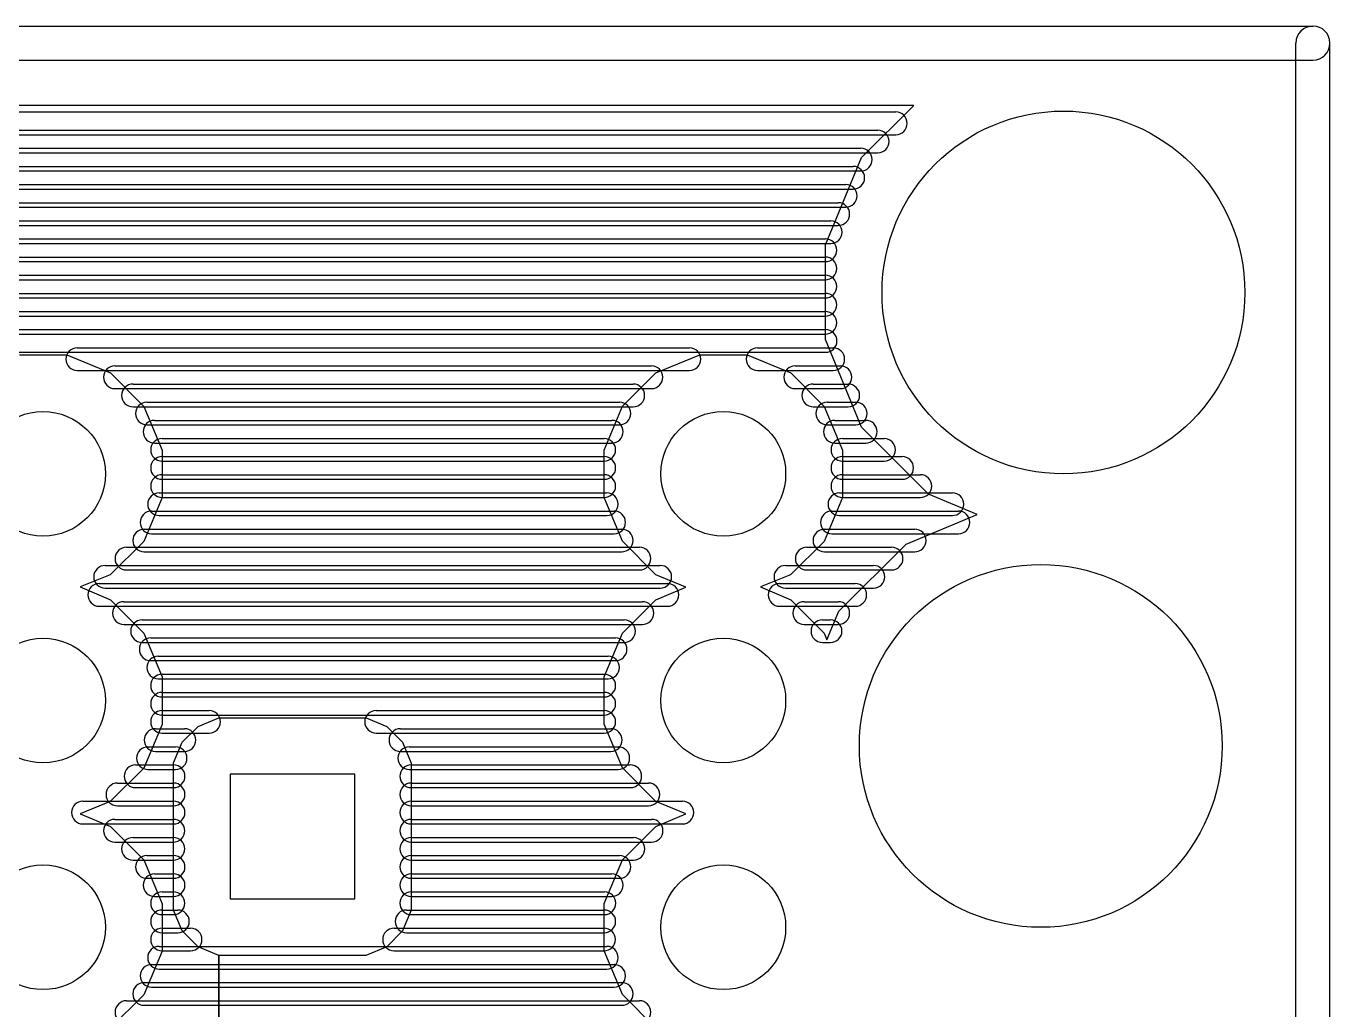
# Model space of a CAD drawing. Extents: x 4625 to 28175, y 45595 to 78045.
# Drawn here: x 22426 to 28175, y 73706 to 78045 of the extents above; entities that cross this region are included whole.
import ezdxf

# ---------------------------------------------------------------- set-up
doc = ezdxf.new("R2010")
doc.units = 0
doc.layers.add('BLACK', color=1, linetype='CONTINUOUS')

msp = doc.modelspace()

# ---------------------------------------------------------------- linework, layer by layer
at = {"layer": 'BLACK'}
for p, q in [((4700, 78045), (28100, 78045)), ((28025, 45670), (28025, 77970)), ((28175, 45670), (28175, 77970)), ((4700, 77895), (28100, 77895)), ((26340, 77695), (6359, 77696)), ((26110, 77465), (26340, 77695)), ((6439, 77666), (26261, 77666)), ((6439, 77666), (26261, 77666)), ((6439, 77666), (26261, 77666)), ((6439, 77566), (26261, 77566)), ((6439, 77566), (26261, 77566)), ((6439, 77566), (26261, 77566)), ((6519, 77586), (26181, 77586)), ((6519, 77586), (26181, 77586)), ((6519, 77586), (26181, 77586)), ((6594, 77506), (26106, 77506)), ((6594, 77506), (26106, 77506)), ((6594, 77506), (26106, 77506)), ((6519, 77486), (26181, 77486)), ((6519, 77486), (26181, 77486)), ((6519, 77486), (26181, 77486)), ((25950, 77080), (26110, 77465)), ((6594, 77406), (26106, 77406)), ((6594, 77406), (26106, 77406)), ((6594, 77406), (26106, 77406)), ((6627, 77426), (26073, 77426)), ((6627, 77426), (26073, 77426)), ((6627, 77426), (26073, 77426)), ((6660, 77346), (26040, 77346)), ((6660, 77346), (26040, 77346)), ((6660, 77346), (26040, 77346)), ((6627, 77326), (26073, 77326)), ((6627, 77326), (26073, 77326)), ((6627, 77326), (26073, 77326)), ((6660, 77246), (26040, 77246)), ((6660, 77246), (26040, 77246)), ((6660, 77246), (26040, 77246)), ((6693, 77266), (26007, 77266)), ((6693, 77266), (26007, 77266)), ((6693, 77266), (26007, 77266)), ((6693, 77166), (26007, 77166)), ((6693, 77166), (26007, 77166)), ((6693, 77166), (26007, 77166)), ((6726, 77186), (25974, 77186)), ((6726, 77186), (25974, 77186)), ((6726, 77186), (25974, 77186)), ((6750, 77106), (25950, 77106)), ((6750, 77106), (25950, 77106)), ((6750, 77106), (25950, 77106)), ((6726, 77086), (25974, 77086)), ((6726, 77086), (25974, 77086)), ((6726, 77086), (25974, 77086)), ((25950, 76662), (25950, 77080)), ((6750, 77026), (25950, 77026)), ((6750, 77026), (25950, 77026)), ((6750, 77026), (25950, 77026)), ((6750, 77006), (25950, 77006)), ((6750, 77006), (25950, 77006)), ((6750, 77006), (25950, 77006)), ((6750, 76946), (25950, 76946)), ((6750, 76946), (25950, 76946)), ((6750, 76946), (25950, 76946)), ((6750, 76926), (25950, 76926)), ((6750, 76926), (25950, 76926)), ((6750, 76926), (25950, 76926)), ((6750, 76866), (25950, 76866)), ((6750, 76866), (25950, 76866)), ((6750, 76866), (25950, 76866)), ((6750, 76846), (25950, 76846)), ((6750, 76846), (25950, 76846)), ((6750, 76846), (25950, 76846)), ((6750, 76786), (25950, 76786)), ((6750, 76786), (25950, 76786)), ((6750, 76786), (25950, 76786)), ((6750, 76766), (25950, 76766)), ((6750, 76766), (25950, 76766)), ((6750, 76766), (25950, 76766)), ((12551, 76706), (25951, 76706)), ((12551, 76706), (25951, 76706)), ((12551, 76706), (25951, 76706)), ((6750, 76686), (25950, 76686)), ((6750, 76686), (25950, 76686)), ((6750, 76686), (25950, 76686)), ((26110, 76276), (25950, 76662)), ((12551, 76606), (25951, 76606)), ((12551, 76606), (25951, 76606)), ((12551, 76606), (25951, 76606)), ((22396, 76595), (22605, 76595)), ((22605, 76595), (22798, 76515)), ((22651, 76626), (25351, 76626)), ((22651, 76626), (25351, 76626)), ((22651, 76626), (25351, 76626)), ((25203, 76515), (25396, 76595)), ((25396, 76595), (25605, 76595)), ((25605, 76595), (25798, 76515)), ((25651, 76626), (25985, 76626)), ((25651, 76626), (25985, 76626)), ((25651, 76626), (25985, 76626)), ((22651, 76526), (25351, 76526)), ((22651, 76526), (25351, 76526)), ((22651, 76526), (25351, 76526)), ((22817, 76546), (25183, 76546)), ((22817, 76546), (25183, 76546)), ((22817, 76546), (25183, 76546)), ((25651, 76526), (25985, 76526)), ((25651, 76526), (25985, 76526)), ((25651, 76526), (25985, 76526)), ((25817, 76546), (26017, 76546)), ((25817, 76546), (26017, 76546)), ((25817, 76546), (26017, 76546)), ((22798, 76515), (22945, 76367)), ((25055, 76368), (25203, 76515)), ((25798, 76515), (25945, 76367)), ((22817, 76446), (25183, 76446)), ((22817, 76446), (25183, 76446)), ((22817, 76446), (25183, 76446)), ((22897, 76466), (25103, 76466)), ((22897, 76466), (25103, 76466)), ((22897, 76466), (25103, 76466)), ((25817, 76446), (26017, 76446)), ((25817, 76446), (26017, 76446)), ((25817, 76446), (26017, 76446)), ((25897, 76466), (26051, 76466)), ((25897, 76466), (26051, 76466)), ((25897, 76466), (26051, 76466)), ((22897, 76366), (25103, 76366)), ((22897, 76366), (25103, 76366)), ((22897, 76366), (25103, 76366)), ((22945, 76367), (23025, 76174)), ((22958, 76386), (25042, 76386)), ((22958, 76386), (25042, 76386)), ((22958, 76386), (25042, 76386)), ((24975, 76175), (25055, 76368)), ((25897, 76366), (26051, 76366)), ((25897, 76366), (26051, 76366)), ((25897, 76366), (26051, 76366)), ((25945, 76367), (26025, 76174)), ((25958, 76386), (26084, 76386)), ((25958, 76386), (26084, 76386)), ((25958, 76386), (26084, 76386)), ((22992, 76306), (25008, 76306)), ((22992, 76306), (25008, 76306)), ((22992, 76306), (25008, 76306)), ((25992, 76306), (26128, 76306)), ((25992, 76306), (26128, 76306)), ((25992, 76306), (26128, 76306)), ((22958, 76286), (25042, 76286)), ((22958, 76286), (25042, 76286)), ((22958, 76286), (25042, 76286)), ((25958, 76286), (26084, 76286)), ((25958, 76286), (26084, 76286)), ((25958, 76286), (26084, 76286)), ((26405, 75980), (26110, 76276)), ((22992, 76206), (25008, 76206)), ((22992, 76206), (25008, 76206)), ((22992, 76206), (25008, 76206)), ((23025, 76226), (24975, 76226)), ((23025, 76226), (24975, 76226)), ((23025, 76226), (24975, 76226)), ((25992, 76206), (26128, 76206)), ((25992, 76206), (26128, 76206)), ((25992, 76206), (26128, 76206)), ((26025, 76226), (26209, 76226)), ((26025, 76226), (26209, 76226)), ((26025, 76226), (26209, 76226)), ((23025, 76174), (23025, 75965)), ((23025, 76146), (24975, 76146)), ((23025, 76146), (24975, 76146)), ((23025, 76146), (24975, 76146)), ((23025, 76126), (24975, 76126)), ((23025, 76126), (24975, 76126)), ((23025, 76126), (24975, 76126)), ((24975, 75966), (24975, 76175)), ((26025, 76174), (26025, 75965)), ((26025, 76146), (26289, 76146)), ((26025, 76146), (26289, 76146)), ((26025, 76146), (26289, 76146)), ((26025, 76126), (26209, 76126)), ((26025, 76126), (26209, 76126)), ((26025, 76126), (26209, 76126)), ((23025, 76066), (24975, 76066)), ((23025, 76066), (24975, 76066)), ((23025, 76066), (24975, 76066)), ((26025, 76066), (26369, 76066)), ((26025, 76066), (26369, 76066)), ((26025, 76066), (26369, 76066)), ((23025, 76046), (24975, 76046)), ((23025, 76046), (24975, 76046)), ((23025, 76046), (24975, 76046)), ((26025, 76046), (26289, 76046)), ((26025, 76046), (26289, 76046)), ((26025, 76046), (26289, 76046)), ((23025, 75965), (22945, 75772)), ((23012, 75986), (24986, 75986)), ((23012, 75986), (24986, 75986)), ((23012, 75986), (24986, 75986)), ((23025, 75966), (24975, 75966)), ((23025, 75966), (24975, 75966)), ((23025, 75966), (24975, 75966)), ((25055, 75773), (24975, 75966)), ((26025, 75965), (25945, 75772)), ((26012, 75986), (26510, 75986)), ((26012, 75986), (26510, 75986)), ((26012, 75986), (26510, 75986)), ((26025, 75966), (26369, 75966)), ((26025, 75966), (26369, 75966)), ((26025, 75966), (26369, 75966)), ((26620, 75891), (26405, 75980)), ((22979, 75906), (25019, 75906)), ((22979, 75906), (25019, 75906)), ((22979, 75906), (25019, 75906)), ((25979, 75906), (26537, 75906)), ((25979, 75906), (26537, 75906)), ((25979, 75906), (26537, 75906)), ((23012, 75886), (24986, 75886)), ((23012, 75886), (24986, 75886)), ((23012, 75886), (24986, 75886)), ((26012, 75886), (26510, 75886)), ((26012, 75886), (26510, 75886)), ((26012, 75886), (26510, 75886)), ((26306, 75760), (26620, 75891)), ((22946, 75826), (25052, 75826)), ((22946, 75826), (25052, 75826)), ((22946, 75826), (25052, 75826)), ((22979, 75806), (25019, 75806)), ((22979, 75806), (25019, 75806)), ((22979, 75806), (25019, 75806)), ((25946, 75826), (26344, 75826)), ((25946, 75826), (26344, 75826)), ((25946, 75826), (26344, 75826)), ((25979, 75806), (26537, 75806)), ((25979, 75806), (26537, 75806)), ((25979, 75806), (26537, 75806)), ((22945, 75772), (22797, 75625)), ((22868, 75746), (25130, 75746)), ((22868, 75746), (25130, 75746)), ((22868, 75746), (25130, 75746)), ((22946, 75726), (25052, 75726)), ((22946, 75726), (25052, 75726)), ((22946, 75726), (25052, 75726)), ((25202, 75625), (25055, 75773)), ((25945, 75772), (25797, 75625)), ((25868, 75746), (26242, 75746)), ((25868, 75746), (26242, 75746)), ((25868, 75746), (26242, 75746)), ((25946, 75726), (26344, 75726)), ((25946, 75726), (26344, 75726)), ((25946, 75726), (26344, 75726)), ((26010, 75465), (26306, 75760)), ((22774, 75666), (25222, 75666)), ((22774, 75666), (25222, 75666)), ((22774, 75666), (25222, 75666)), ((25774, 75666), (26162, 75666)), ((25774, 75666), (26162, 75666)), ((25774, 75666), (26162, 75666)), ((22797, 75625), (22664, 75571)), ((22868, 75646), (25130, 75646)), ((22868, 75646), (25130, 75646)), ((22868, 75646), (25130, 75646)), ((25335, 75570), (25202, 75625)), ((25797, 75625), (25664, 75571)), ((25868, 75646), (26242, 75646)), ((25868, 75646), (26242, 75646)), ((25868, 75646), (26242, 75646)), ((22664, 75571), (22798, 75515)), ((22748, 75586), (25254, 75586)), ((22748, 75586), (25254, 75586)), ((22748, 75586), (25254, 75586)), ((22774, 75566), (25222, 75566)), ((22774, 75566), (25222, 75566)), ((22774, 75566), (25222, 75566)), ((25203, 75515), (25335, 75570)), ((25664, 75571), (25798, 75515)), ((25748, 75586), (26082, 75586)), ((25748, 75586), (26082, 75586)), ((25748, 75586), (26082, 75586)), ((25774, 75566), (26162, 75566)), ((25774, 75566), (26162, 75566)), ((25774, 75566), (26162, 75566)), ((22798, 75515), (22945, 75367)), ((22857, 75506), (25143, 75506)), ((22857, 75506), (25143, 75506)), ((22857, 75506), (25143, 75506)), ((25055, 75368), (25203, 75515)), ((25798, 75515), (25945, 75367)), ((25857, 75506), (26007, 75506)), ((25857, 75506), (26007, 75506)), ((25857, 75506), (26007, 75506)), ((22748, 75486), (25254, 75486)), ((22748, 75486), (25254, 75486)), ((22748, 75486), (25254, 75486)), ((25748, 75486), (26082, 75486)), ((25748, 75486), (26082, 75486)), ((25748, 75486), (26082, 75486)), ((25957, 75338), (26010, 75465)), ((22857, 75406), (25143, 75406)), ((22857, 75406), (25143, 75406)), ((22857, 75406), (25143, 75406)), ((22937, 75426), (25063, 75426)), ((22937, 75426), (25063, 75426)), ((22937, 75426), (25063, 75426)), ((25857, 75406), (26007, 75406)), ((25857, 75406), (26007, 75406)), ((25857, 75406), (26007, 75406)), ((25937, 75426), (25973, 75426)), ((25937, 75426), (25973, 75426)), ((25937, 75426), (25973, 75426)), ((22937, 75326), (25063, 75326)), ((22937, 75326), (25063, 75326)), ((22937, 75326), (25063, 75326)), ((22945, 75367), (23025, 75174)), ((22975, 75346), (25025, 75346)), ((22975, 75346), (25025, 75346)), ((22975, 75346), (25025, 75346)), ((24975, 75175), (25055, 75368)), ((25937, 75326), (25973, 75326)), ((25937, 75326), (25973, 75326)), ((25937, 75326), (25973, 75326)), ((25945, 75367), (25957, 75338)), ((23008, 75266), (24992, 75266)), ((23008, 75266), (24992, 75266)), ((23008, 75266), (24992, 75266)), ((22975, 75246), (25025, 75246)), ((22975, 75246), (25025, 75246)), ((22975, 75246), (25025, 75246)), ((23008, 75166), (24992, 75166)), ((23008, 75166), (24992, 75166)), ((23008, 75166), (24992, 75166)), ((23025, 75186), (24975, 75186)), ((23025, 75186), (24975, 75186)), ((23025, 75186), (24975, 75186)), ((23025, 75174), (23025, 74965)), ((24975, 74966), (24975, 75175)), ((23025, 75106), (24975, 75106)), ((23025, 75106), (24975, 75106)), ((23025, 75106), (24975, 75106)), ((23025, 75086), (24975, 75086)), ((23025, 75086), (24975, 75086)), ((23025, 75086), (24975, 75086)), ((23025, 75026), (23233, 75026)), ((23025, 75026), (23233, 75026)), ((23025, 75026), (23233, 75026)), ((23025, 75006), (24975, 75006)), ((23025, 75006), (24975, 75006)), ((23025, 75006), (24975, 75006)), ((23184, 74956), (23276, 74994)), ((23276, 74994), (23925, 74994)), ((23925, 74994), (24016, 74956)), ((23969, 75026), (24975, 75026)), ((23969, 75026), (24975, 75026)), ((23969, 75026), (24975, 75026)), ((23025, 74965), (22945, 74772)), ((22996, 74946), (23124, 74946)), ((22996, 74946), (23124, 74946)), ((22996, 74946), (23124, 74946)), ((23025, 74926), (23233, 74926)), ((23025, 74926), (23233, 74926)), ((23025, 74926), (23233, 74926)), ((23114, 74886), (23184, 74956)), ((23969, 74926), (24975, 74926)), ((23969, 74926), (24975, 74926)), ((23969, 74926), (24975, 74926)), ((24016, 74956), (24086, 74886)), ((24076, 74946), (25004, 74946)), ((24076, 74946), (25004, 74946)), ((24076, 74946), (25004, 74946)), ((25055, 74773), (24975, 74966)), ((22963, 74866), (23085, 74866)), ((22963, 74866), (23085, 74866)), ((22963, 74866), (23085, 74866)), ((23076, 74795), (23114, 74886)), ((24086, 74886), (24124, 74794)), ((24115, 74866), (25037, 74866)), ((24115, 74866), (25037, 74866)), ((24115, 74866), (25037, 74866)), ((22996, 74846), (23124, 74846)), ((22996, 74846), (23124, 74846)), ((22996, 74846), (23124, 74846)), ((24076, 74846), (25004, 74846)), ((24076, 74846), (25004, 74846)), ((24076, 74846), (25004, 74846)), ((22945, 74772), (22797, 74625)), ((22908, 74786), (23076, 74786)), ((22908, 74786), (23076, 74786)), ((22908, 74786), (23076, 74786)), ((22963, 74766), (23085, 74766)), ((22963, 74766), (23085, 74766)), ((22963, 74766), (23085, 74766)), ((23076, 74146), (23076, 74795)), ((23325, 74745), (23325, 74195)), ((23875, 74745), (23325, 74745)), ((23875, 74195), (23875, 74745)), ((24115, 74766), (25037, 74766)), ((24115, 74766), (25037, 74766)), ((24115, 74766), (25037, 74766)), ((24124, 74794), (24124, 74145)), ((24124, 74786), (25090, 74786)), ((24124, 74786), (25090, 74786)), ((24124, 74786), (25090, 74786)), ((25202, 74625), (25055, 74773)), ((22828, 74706), (23076, 74706)), ((22828, 74706), (23076, 74706)), ((22828, 74706), (23076, 74706)), ((24124, 74706), (25170, 74706)), ((24124, 74706), (25170, 74706)), ((24124, 74706), (25170, 74706)), ((22908, 74686), (23076, 74686)), ((22908, 74686), (23076, 74686)), ((22908, 74686), (23076, 74686)), ((24124, 74686), (25090, 74686)), ((24124, 74686), (25090, 74686)), ((24124, 74686), (25090, 74686)), ((22797, 74625), (22664, 74571)), ((22676, 74626), (23076, 74626)), ((22676, 74626), (23076, 74626)), ((22676, 74626), (23076, 74626)), ((22828, 74606), (23076, 74606)), ((22828, 74606), (23076, 74606)), ((22828, 74606), (23076, 74606)), ((24124, 74626), (25320, 74626)), ((24124, 74626), (25320, 74626)), ((24124, 74626), (25320, 74626)), ((24124, 74606), (25170, 74606)), ((24124, 74606), (25170, 74606)), ((24124, 74606), (25170, 74606)), ((25335, 74570), (25202, 74625)), ((22664, 74571), (22798, 74515)), ((22676, 74526), (23076, 74526)), ((22676, 74526), (23076, 74526)), ((22676, 74526), (23076, 74526)), ((22798, 74515), (22945, 74367)), ((22817, 74546), (23075, 74546)), ((22817, 74546), (23075, 74546)), ((22817, 74546), (23075, 74546)), ((24124, 74546), (25184, 74546)), ((24124, 74546), (25184, 74546)), ((24124, 74546), (25184, 74546)), ((24124, 74526), (25320, 74526)), ((24124, 74526), (25320, 74526)), ((24124, 74526), (25320, 74526)), ((25055, 74368), (25203, 74515)), ((25203, 74515), (25335, 74570)), ((22897, 74466), (23075, 74466)), ((22897, 74466), (23075, 74466)), ((22897, 74466), (23075, 74466)), ((24124, 74466), (25104, 74466)), ((24124, 74466), (25104, 74466)), ((24124, 74466), (25104, 74466)), ((22817, 74446), (23075, 74446)), ((22817, 74446), (23075, 74446)), ((22817, 74446), (23075, 74446)), ((24124, 74446), (25184, 74446)), ((24124, 74446), (25184, 74446)), ((24124, 74446), (25184, 74446)), ((22897, 74366), (23075, 74366)), ((22897, 74366), (23075, 74366)), ((22897, 74366), (23075, 74366)), ((22945, 74367), (23025, 74174)), ((22958, 74386), (23076, 74386)), ((22958, 74386), (23076, 74386)), ((22958, 74386), (23076, 74386)), ((24124, 74386), (25042, 74386)), ((24124, 74386), (25042, 74386)), ((24124, 74386), (25042, 74386)), ((24124, 74366), (25104, 74366)), ((24124, 74366), (25104, 74366)), ((24124, 74366), (25104, 74366)), ((24975, 74175), (25055, 74368)), ((22958, 74286), (23076, 74286)), ((22958, 74286), (23076, 74286)), ((22958, 74286), (23076, 74286)), ((22992, 74306), (23076, 74306)), ((22992, 74306), (23076, 74306)), ((22992, 74306), (23076, 74306)), ((24124, 74306), (25008, 74306)), ((24124, 74306), (25008, 74306)), ((24124, 74306), (25008, 74306)), ((24124, 74286), (25042, 74286)), ((24124, 74286), (25042, 74286)), ((24124, 74286), (25042, 74286)), ((22992, 74206), (23076, 74206)), ((22992, 74206), (23076, 74206)), ((22992, 74206), (23076, 74206)), ((23025, 74226), (23075, 74226)), ((23025, 74226), (23075, 74226)), ((23025, 74226), (23075, 74226)), ((23025, 74174), (23025, 73965)), ((23325, 74195), (23875, 74195)), ((24124, 74226), (24976, 74226)), ((24124, 74226), (24976, 74226)), ((24124, 74226), (24976, 74226)), ((24124, 74206), (25008, 74206)), ((24124, 74206), (25008, 74206)), ((24124, 74206), (25008, 74206)), ((24975, 73966), (24975, 74175)), ((23025, 74146), (23095, 74146)), ((23025, 74146), (23095, 74146)), ((23025, 74146), (23095, 74146)), ((23025, 74126), (23075, 74126)), ((23025, 74126), (23075, 74126)), ((23025, 74126), (23075, 74126)), ((23114, 74054), (23076, 74146)), ((24124, 74145), (24086, 74054)), ((24103, 74146), (24975, 74146)), ((24103, 74146), (24975, 74146)), ((24103, 74146), (24975, 74146)), ((24124, 74126), (24976, 74126)), ((24124, 74126), (24976, 74126)), ((24124, 74126), (24976, 74126)), ((23025, 74066), (23151, 74066)), ((23025, 74066), (23151, 74066)), ((23025, 74066), (23151, 74066)), ((23184, 73984), (23114, 74054)), ((24086, 74054), (24016, 73984)), ((24048, 74066), (24974, 74066)), ((24048, 74066), (24974, 74066)), ((24048, 74066), (24974, 74066)), ((23025, 74046), (23095, 74046)), ((23025, 74046), (23095, 74046)), ((23025, 74046), (23095, 74046)), ((24103, 74046), (24975, 74046)), ((24103, 74046), (24975, 74046)), ((24103, 74046), (24975, 74046)), ((23025, 73965), (22945, 73772)), ((23012, 73986), (24986, 73986)), ((23012, 73986), (24986, 73986)), ((23012, 73986), (24986, 73986)), ((23025, 73966), (23151, 73966)), ((23025, 73966), (23151, 73966)), ((23025, 73966), (23151, 73966)), ((23275, 73946), (23184, 73984)), ((23275, 71269), (23275, 73946)), ((23924, 73946), (23275, 73946)), ((23275, 73946), (23275, 71269)), ((24016, 73984), (23924, 73946)), ((24048, 73966), (24974, 73966)), ((24048, 73966), (24974, 73966)), ((24048, 73966), (24974, 73966)), ((25055, 73773), (24975, 73966)), ((22979, 73906), (25019, 73906)), ((22979, 73906), (25019, 73906)), ((22979, 73906), (25019, 73906)), ((23012, 73886), (24986, 73886)), ((23012, 73886), (24986, 73886)), ((23012, 73886), (24986, 73886)), ((22946, 73826), (25052, 73826)), ((22946, 73826), (25052, 73826)), ((22946, 73826), (25052, 73826)), ((22945, 73772), (22797, 73625)), ((22979, 73806), (25019, 73806)), ((22979, 73806), (25019, 73806)), ((22979, 73806), (25019, 73806)), ((25202, 73625), (25055, 73773)), ((22868, 73746), (25130, 73746)), ((22868, 73746), (25130, 73746)), ((22868, 73746), (25130, 73746)), ((22946, 73726), (25052, 73726)), ((22946, 73726), (25052, 73726)), ((22946, 73726), (25052, 73726))]:
    msp.add_line(p, q, dxfattribs=at)
for centre, radius in [((27000, 76870), 800), ((22500, 76070), 275), ((25500, 76070), 275), ((26900, 74870), 800), ((22500, 75070), 275), ((25500, 75070), 275), ((22500, 74070), 275), ((25500, 74070), 275)]:
    msp.add_circle(centre, radius, dxfattribs=at)
for centre, radius, start, end in [((28100, 77970), 75, 360, 540), ((28100, 77970), 75, 270, 450), ((26261, 77616), 50, 270, 450), ((26261, 77616), 50, 270, 450), ((26261, 77616), 50, 270, 450), ((26181, 77536), 50, 270, 450), ((26181, 77536), 50, 270, 450), ((26181, 77536), 50, 270, 450), ((26106, 77456), 50, 270, 450), ((26106, 77456), 50, 270, 450), ((26106, 77456), 50, 270, 450), ((26073, 77376), 50, 270, 450), ((26073, 77376), 50, 270, 450), ((26073, 77376), 50, 270, 450), ((26040, 77296), 50, 270, 450), ((26040, 77296), 50, 270, 450), ((26040, 77296), 50, 270, 450), ((26007, 77216), 50, 270, 450), ((26007, 77216), 50, 270, 450), ((26007, 77216), 50, 270, 450), ((25974, 77136), 50, 270, 450), ((25974, 77136), 50, 270, 450), ((25974, 77136), 50, 270, 450), ((25950, 77056), 50, 270, 450), ((25950, 77056), 50, 270, 450), ((25950, 77056), 50, 270, 450), ((25950, 76976), 50, 270, 450), ((25950, 76976), 50, 270, 450), ((25950, 76976), 50, 270, 450), ((25950, 76896), 50, 270, 450), ((25950, 76896), 50, 270, 450), ((25950, 76896), 50, 270, 450), ((25950, 76816), 50, 270, 450), ((25950, 76816), 50, 270, 450), ((25950, 76816), 50, 270, 450), ((25950, 76736), 50, 270, 450), ((25950, 76736), 50, 270, 450), ((25950, 76736), 50, 270, 450), ((25951, 76656), 50, 270, 450), ((25951, 76656), 50, 270, 450), ((25951, 76656), 50, 270, 450), ((22651, 76576), 50, 90, 270), ((22651, 76576), 50, 90, 270), ((22651, 76576), 50, 90, 270), ((25351, 76576), 50, 270, 450), ((25351, 76576), 50, 270, 450), ((25351, 76576), 50, 270, 450), ((25651, 76576), 50, 90, 270), ((25651, 76576), 50, 90, 270), ((25651, 76576), 50, 90, 270), ((25985, 76576), 50, 270, 450), ((25985, 76576), 50, 270, 450), ((25985, 76576), 50, 270, 450), ((22817, 76496), 50, 90, 270), ((22817, 76496), 50, 90, 270), ((22817, 76496), 50, 90, 270), ((25183, 76496), 50, 270, 450), ((25183, 76496), 50, 270, 450), ((25183, 76496), 50, 270, 450), ((25817, 76496), 50, 90, 270), ((25817, 76496), 50, 90, 270), ((25817, 76496), 50, 90, 270), ((26017, 76496), 50, 270, 450), ((26017, 76496), 50, 270, 450), ((26017, 76496), 50, 270, 450), ((22897, 76416), 50, 90, 270), ((22897, 76416), 50, 90, 270), ((22897, 76416), 50, 90, 270), ((25103, 76416), 50, 270, 450), ((25103, 76416), 50, 270, 450), ((25103, 76416), 50, 270, 450), ((25897, 76416), 50, 90, 270), ((25897, 76416), 50, 90, 270), ((25897, 76416), 50, 90, 270), ((26051, 76416), 50, 270, 450), ((26051, 76416), 50, 270, 450), ((26051, 76416), 50, 270, 450), ((22958, 76336), 50, 90, 270), ((22958, 76336), 50, 90, 270), ((22958, 76336), 50, 90, 270), ((25042, 76336), 50, 270, 450), ((25042, 76336), 50, 270, 450), ((25042, 76336), 50, 270, 450), ((25958, 76336), 50, 90, 270), ((25958, 76336), 50, 90, 270), ((25958, 76336), 50, 90, 270), ((26084, 76336), 50, 270, 450), ((26084, 76336), 50, 270, 450), ((26084, 76336), 50, 270, 450), ((22992, 76256), 50, 90, 270), ((22992, 76256), 50, 90, 270), ((22992, 76256), 50, 90, 270), ((25008, 76256), 50, 270, 450), ((25008, 76256), 50, 270, 450), ((25008, 76256), 50, 270, 450), ((25992, 76256), 50, 90, 270), ((25992, 76256), 50, 90, 270), ((25992, 76256), 50, 90, 270), ((26128, 76256), 50, 270, 450), ((26128, 76256), 50, 270, 450), ((26128, 76256), 50, 270, 450), ((23025, 76176), 50, 90, 270), ((23025, 76176), 50, 90, 270), ((23025, 76176), 50, 90, 270), ((24975, 76176), 50, 270, 450), ((24975, 76176), 50, 270, 450), ((24975, 76176), 50, 270, 450), ((26025, 76176), 50, 90, 270), ((26025, 76176), 50, 90, 270), ((26025, 76176), 50, 90, 270), ((26209, 76176), 50, 270, 450), ((26209, 76176), 50, 270, 450), ((26209, 76176), 50, 270, 450), ((23025, 76096), 50, 90, 270), ((23025, 76096), 50, 90, 270), ((23025, 76096), 50, 90, 270), ((24975, 76096), 50, 270, 450), ((24975, 76096), 50, 270, 450), ((24975, 76096), 50, 270, 450), ((26025, 76096), 50, 90, 270), ((26025, 76096), 50, 90, 270), ((26025, 76096), 50, 90, 270), ((26289, 76096), 50, 270, 450), ((26289, 76096), 50, 270, 450), ((26289, 76096), 50, 270, 450), ((23025, 76016), 50, 90, 270), ((23025, 76016), 50, 90, 270), ((23025, 76016), 50, 90, 270), ((24975, 76016), 50, 270, 450), ((24975, 76016), 50, 270, 450), ((24975, 76016), 50, 270, 450), ((26025, 76016), 50, 90, 270), ((26025, 76016), 50, 90, 270), ((26025, 76016), 50, 90, 270), ((26369, 76016), 50, 270, 450), ((26369, 76016), 50, 270, 450), ((26369, 76016), 50, 270, 450), ((23012, 75936), 50, 90, 270), ((23012, 75936), 50, 90, 270), ((23012, 75936), 50, 90, 270), ((24986, 75936), 50, 270, 450), ((24986, 75936), 50, 270, 450), ((24986, 75936), 50, 270, 450), ((26012, 75936), 50, 90, 270), ((26012, 75936), 50, 90, 270), ((26012, 75936), 50, 90, 270), ((26510, 75936), 50, 270, 450), ((26510, 75936), 50, 270, 450), ((26510, 75936), 50, 270, 450), ((22979, 75856), 50, 90, 270), ((22979, 75856), 50, 90, 270), ((22979, 75856), 50, 90, 270), ((25019, 75856), 50, 270, 450), ((25019, 75856), 50, 270, 450), ((25019, 75856), 50, 270, 450), ((25979, 75856), 50, 90, 270), ((25979, 75856), 50, 90, 270), ((25979, 75856), 50, 90, 270), ((26537, 75856), 50, 270, 450), ((26537, 75856), 50, 270, 450), ((26537, 75856), 50, 270, 450), ((22946, 75776), 50, 90, 270), ((22946, 75776), 50, 90, 270), ((22946, 75776), 50, 90, 270), ((25052, 75776), 50, 270, 450), ((25052, 75776), 50, 270, 450), ((25052, 75776), 50, 270, 450), ((25946, 75776), 50, 90, 270), ((25946, 75776), 50, 90, 270), ((25946, 75776), 50, 90, 270), ((26344, 75776), 50, 270, 450), ((26344, 75776), 50, 270, 450), ((26344, 75776), 50, 270, 450), ((22868, 75696), 50, 90, 270), ((22868, 75696), 50, 90, 270), ((22868, 75696), 50, 90, 270), ((25130, 75696), 50, 270, 450), ((25130, 75696), 50, 270, 450), ((25130, 75696), 50, 270, 450), ((25868, 75696), 50, 90, 270), ((25868, 75696), 50, 90, 270), ((25868, 75696), 50, 90, 270), ((26242, 75696), 50, 270, 450), ((26242, 75696), 50, 270, 450), ((26242, 75696), 50, 270, 450), ((22774, 75616), 50, 90, 270), ((22774, 75616), 50, 90, 270), ((22774, 75616), 50, 90, 270), ((25222, 75616), 50, 270, 450), ((25222, 75616), 50, 270, 450), ((25222, 75616), 50, 270, 450), ((25774, 75616), 50, 90, 270), ((25774, 75616), 50, 90, 270), ((25774, 75616), 50, 90, 270), ((26162, 75616), 50, 270, 450), ((26162, 75616), 50, 270, 450), ((26162, 75616), 50, 270, 450), ((22748, 75536), 50, 90, 270), ((22748, 75536), 50, 90, 270), ((22748, 75536), 50, 90, 270), ((25254, 75536), 50, 270, 450), ((25254, 75536), 50, 270, 450), ((25254, 75536), 50, 270, 450), ((25748, 75536), 50, 90, 270), ((25748, 75536), 50, 90, 270), ((25748, 75536), 50, 90, 270), ((26082, 75536), 50, 270, 450), ((26082, 75536), 50, 270, 450), ((26082, 75536), 50, 270, 450), ((22857, 75456), 50, 90, 270), ((22857, 75456), 50, 90, 270), ((22857, 75456), 50, 90, 270), ((25143, 75456), 50, 270, 450), ((25143, 75456), 50, 270, 450), ((25143, 75456), 50, 270, 450), ((25857, 75456), 50, 90, 270), ((25857, 75456), 50, 90, 270), ((25857, 75456), 50, 90, 270), ((26007, 75456), 50, 270, 450), ((26007, 75456), 50, 270, 450), ((26007, 75456), 50, 270, 450), ((22937, 75376), 50, 90, 270), ((22937, 75376), 50, 90, 270), ((22937, 75376), 50, 90, 270), ((25063, 75376), 50, 270, 450), ((25063, 75376), 50, 270, 450), ((25063, 75376), 50, 270, 450), ((25937, 75376), 50, 90, 270), ((25937, 75376), 50, 90, 270), ((25937, 75376), 50, 90, 270), ((25973, 75376), 50, 270, 450), ((25973, 75376), 50, 270, 450), ((25973, 75376), 50, 270, 450), ((22975, 75296), 50, 90, 270), ((22975, 75296), 50, 90, 270), ((22975, 75296), 50, 90, 270), ((25025, 75296), 50, 270, 450), ((25025, 75296), 50, 270, 450), ((25025, 75296), 50, 270, 450), ((23008, 75216), 50, 90, 270), ((23008, 75216), 50, 90, 270), ((23008, 75216), 50, 90, 270), ((24992, 75216), 50, 270, 450), ((24992, 75216), 50, 270, 450), ((24992, 75216), 50, 270, 450), ((23025, 75136), 50, 90, 270), ((23025, 75136), 50, 90, 270), ((23025, 75136), 50, 90, 270), ((24975, 75136), 50, 270, 450), ((24975, 75136), 50, 270, 450), ((24975, 75136), 50, 270, 450), ((23025, 75056), 50, 90, 270), ((23025, 75056), 50, 90, 270), ((23025, 75056), 50, 90, 270), ((24975, 75056), 50, 270, 450), ((24975, 75056), 50, 270, 450), ((24975, 75056), 50, 270, 450), ((23025, 74976), 50, 90, 270), ((23025, 74976), 50, 90, 270), ((23025, 74976), 50, 90, 270), ((23233, 74976), 50, 270, 450), ((23233, 74976), 50, 270, 450), ((23233, 74976), 50, 270, 450), ((23969, 74976), 50, 90, 270), ((23969, 74976), 50, 90, 270), ((23969, 74976), 50, 90, 270), ((24975, 74976), 50, 270, 450), ((24975, 74976), 50, 270, 450), ((24975, 74976), 50, 270, 450), ((22996, 74896), 50, 90, 270), ((22996, 74896), 50, 90, 270), ((22996, 74896), 50, 90, 270), ((23124, 74896), 50, 270, 450), ((23124, 74896), 50, 270, 450), ((23124, 74896), 50, 270, 450), ((24076, 74896), 50, 90, 270), ((24076, 74896), 50, 90, 270), ((24076, 74896), 50, 90, 270), ((25004, 74896), 50, 270, 450), ((25004, 74896), 50, 270, 450), ((25004, 74896), 50, 270, 450), ((22963, 74816), 50, 90, 270), ((22963, 74816), 50, 90, 270), ((22963, 74816), 50, 90, 270), ((23085, 74816), 50, 270, 450), ((23085, 74816), 50, 270, 450), ((23085, 74816), 50, 270, 450), ((24115, 74816), 50, 90, 270), ((24115, 74816), 50, 90, 270), ((24115, 74816), 50, 90, 270), ((25037, 74816), 50, 270, 450), ((25037, 74816), 50, 270, 450), ((25037, 74816), 50, 270, 450), ((22908, 74736), 50, 90, 270), ((22908, 74736), 50, 90, 270), ((22908, 74736), 50, 90, 270), ((23076, 74736), 50, 270, 450), ((23076, 74736), 50, 270, 450), ((23076, 74736), 50, 270, 450), ((24124, 74736), 50, 90, 270), ((24124, 74736), 50, 90, 270), ((24124, 74736), 50, 90, 270), ((25090, 74736), 50, 270, 450), ((25090, 74736), 50, 270, 450), ((25090, 74736), 50, 270, 450), ((22828, 74656), 50, 90, 270), ((22828, 74656), 50, 90, 270), ((22828, 74656), 50, 90, 270), ((23076, 74656), 50, 270, 450), ((23076, 74656), 50, 270, 450), ((23076, 74656), 50, 270, 450), ((24124, 74656), 50, 90, 270), ((24124, 74656), 50, 90, 270), ((24124, 74656), 50, 90, 270), ((25170, 74656), 50, 270, 450), ((25170, 74656), 50, 270, 450), ((25170, 74656), 50, 270, 450), ((22676, 74576), 50, 90, 270), ((22676, 74576), 50, 90, 270), ((22676, 74576), 50, 90, 270), ((23076, 74576), 50, 270, 450), ((23076, 74576), 50, 270, 450), ((23076, 74576), 50, 270, 450), ((24124, 74576), 50, 90, 270), ((24124, 74576), 50, 90, 270), ((24124, 74576), 50, 90, 270), ((25320, 74576), 50, 270, 450), ((25320, 74576), 50, 270, 450), ((25320, 74576), 50, 270, 450), ((22817, 74496), 50, 90, 270), ((22817, 74496), 50, 90, 270), ((22817, 74496), 50, 90, 270), ((23075, 74496), 50, 270, 450), ((23075, 74496), 50, 270, 450), ((23075, 74496), 50, 270, 450), ((24124, 74496), 50, 90, 270), ((24124, 74496), 50, 90, 270), ((24124, 74496), 50, 90, 270), ((25184, 74496), 50, 270, 450), ((25184, 74496), 50, 270, 450), ((25184, 74496), 50, 270, 450), ((22897, 74416), 50, 90, 270), ((22897, 74416), 50, 90, 270), ((22897, 74416), 50, 90, 270), ((23075, 74416), 50, 270, 450), ((23075, 74416), 50, 270, 450), ((23075, 74416), 50, 270, 450), ((24124, 74416), 50, 90, 270), ((24124, 74416), 50, 90, 270), ((24124, 74416), 50, 90, 270), ((25104, 74416), 50, 270, 450), ((25104, 74416), 50, 270, 450), ((25104, 74416), 50, 270, 450), ((22958, 74336), 50, 90, 270), ((22958, 74336), 50, 90, 270), ((22958, 74336), 50, 90, 270), ((23076, 74336), 50, 270, 450), ((23076, 74336), 50, 270, 450), ((23076, 74336), 50, 270, 450), ((24124, 74336), 50, 90, 270), ((24124, 74336), 50, 90, 270), ((24124, 74336), 50, 90, 270), ((25042, 74336), 50, 270, 450), ((25042, 74336), 50, 270, 450), ((25042, 74336), 50, 270, 450), ((22992, 74256), 50, 90, 270), ((22992, 74256), 50, 90, 270), ((22992, 74256), 50, 90, 270), ((23076, 74256), 50, 270, 450), ((23076, 74256), 50, 270, 450), ((23076, 74256), 50, 270, 450), ((24124, 74256), 50, 90, 270), ((24124, 74256), 50, 90, 270), ((24124, 74256), 50, 90, 270), ((25008, 74256), 50, 270, 450), ((25008, 74256), 50, 270, 450), ((25008, 74256), 50, 270, 450), ((23025, 74176), 50, 90, 270), ((23025, 74176), 50, 90, 270), ((23025, 74176), 50, 90, 270), ((23075, 74176), 50, 270, 450), ((23075, 74176), 50, 270, 450), ((23075, 74176), 50, 270, 450), ((24124, 74176), 50, 90, 270), ((24124, 74176), 50, 90, 270), ((24124, 74176), 50, 90, 270), ((24976, 74176), 50, 270, 450), ((24976, 74176), 50, 270, 450), ((24976, 74176), 50, 270, 450), ((23025, 74096), 50, 90, 270), ((23025, 74096), 50, 90, 270), ((23025, 74096), 50, 90, 270), ((23095, 74096), 50, 270, 450), ((23095, 74096), 50, 270, 450), ((23095, 74096), 50, 270, 450), ((24103, 74096), 50, 90, 270), ((24103, 74096), 50, 90, 270), ((24103, 74096), 50, 90, 270), ((24975, 74096), 50, 270, 450), ((24975, 74096), 50, 270, 450), ((24975, 74096), 50, 270, 450), ((23025, 74016), 50, 90, 270), ((23025, 74016), 50, 90, 270), ((23025, 74016), 50, 90, 270), ((23151, 74016), 50, 270, 450), ((23151, 74016), 50, 270, 450), ((23151, 74016), 50, 270, 450), ((24048, 74016), 50, 90, 270), ((24048, 74016), 50, 90, 270), ((24048, 74016), 50, 90, 270), ((24974, 74016), 50, 270, 450), ((24974, 74016), 50, 270, 450), ((24974, 74016), 50, 270, 450), ((23012, 73936), 50, 90, 270), ((23012, 73936), 50, 90, 270), ((23012, 73936), 50, 90, 270), ((24986, 73936), 50, 270, 450), ((24986, 73936), 50, 270, 450), ((24986, 73936), 50, 270, 450), ((22979, 73856), 50, 90, 270), ((22979, 73856), 50, 90, 270), ((22979, 73856), 50, 90, 270), ((25019, 73856), 50, 270, 450), ((25019, 73856), 50, 270, 450), ((25019, 73856), 50, 270, 450), ((22946, 73776), 50, 90, 270), ((22946, 73776), 50, 90, 270), ((22946, 73776), 50, 90, 270), ((25052, 73776), 50, 270, 450), ((25052, 73776), 50, 270, 450), ((25052, 73776), 50, 270, 450), ((22868, 73696), 50, 90, 270), ((22868, 73696), 50, 90, 270), ((22868, 73696), 50, 90, 270), ((25130, 73696), 50, 270, 450), ((25130, 73696), 50, 270, 450), ((25130, 73696), 50, 270, 450)]:
    msp.add_arc(centre, radius, start, end, dxfattribs=at)

doc.saveas('drawing.dxf')
